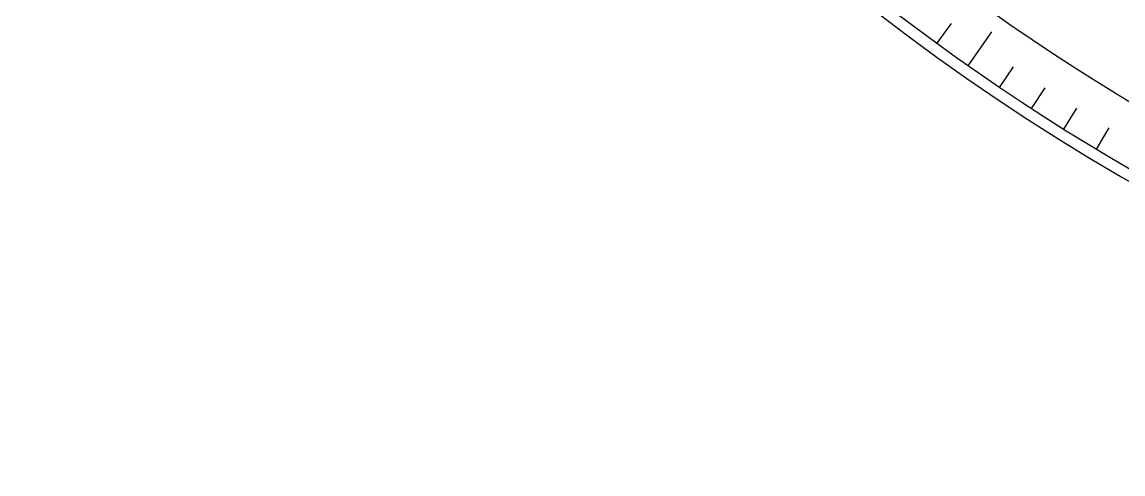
# Model space of a CAD drawing. Header units: millimetres. Extents: x -76 to 76, y -76 to 86.
# Drawn here: x -76 to -38.03, y -76 to -60.43 of the extents above; entities that cross this region are included whole.
import ezdxf

# ---------------------------------------------------------------- set-up
doc = ezdxf.new("R2010")
doc.units = ezdxf.units.MM
for name, color, linetype in [('CUT_INNER', 6, 'Continuous'), ('CUT_OUTER', 1, 'Continuous'), ('ENGRAVE', 7, 'Continuous'), ('ENGRAVE_FINE', 8, 'Continuous')]:
    doc.layers.add(name, color=color, linetype=linetype)

msp = doc.modelspace()

# ---------------------------------------------------------------- linework, layer by layer
at = {"layer": 'CUT_INNER'}
msp.add_arc((0.0001, -0.0002), 69.5399, 92.274707, 357.539245, dxfattribs=at)
at = {"layer": 'CUT_OUTER'}
msp.add_arc((0.0001, -0.0001), 75.9999, 179.913117, 0.0001, dxfattribs=at)
at = {"layer": 'ENGRAVE'}
msp.add_lwpolyline([(-43.3695, -61.9381), (-42.5543, -60.7739)], dxfattribs=at)
for radius in [75.6124, 73.6227, 69.9276]:
    msp.add_circle((0, 0), radius, dxfattribs=at)
at = {"layer": 'ENGRAVE_FINE'}
for points in [[(-44.4439, -61.1717), (-43.9426, -60.4819)], [(-42.2819, -62.6855), (-41.8051, -61.9786)], [(-41.1815, -63.4139), (-40.717, -62.6987)], [(-40.0685, -64.123), (-39.6166, -63.3998)], [(-38.9433, -64.8125), (-38.5041, -64.0816)]]:
    msp.add_lwpolyline(points, dxfattribs=at)

doc.saveas('drawing.dxf')
